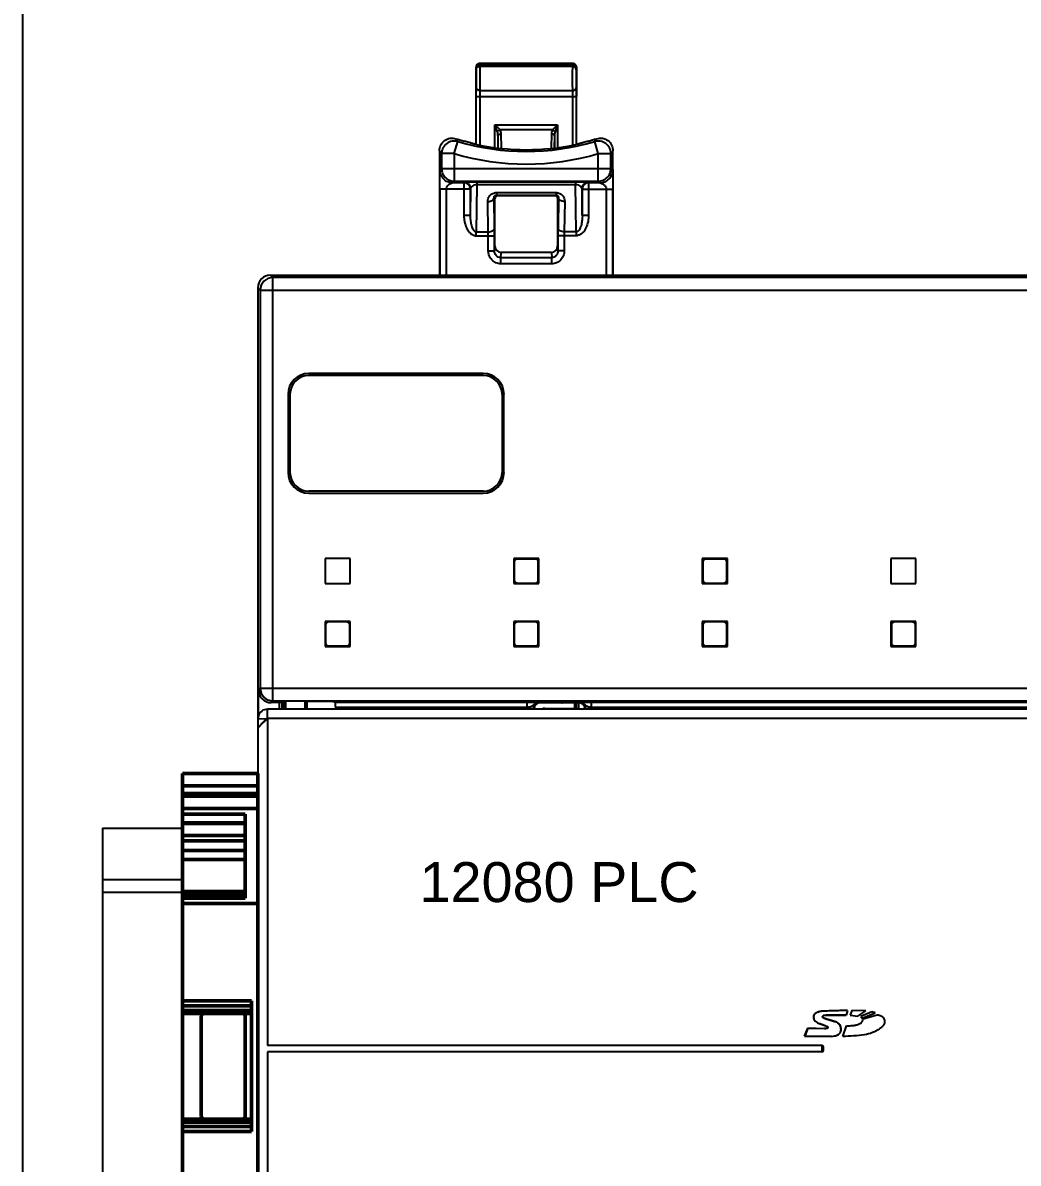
# Model space of a CAD drawing. Header units: inches. Extents: x 0 to 316, y -1 to 150.
# Drawn here: x 251.064 to 251.845, y 27.437 to 28.331 of the extents above; entities that cross this region are included whole.
import ezdxf
from ezdxf.enums import TextEntityAlignment as Align

# ---------------------------------------------------------------- set-up
doc = ezdxf.new("R2010")
doc.units = ezdxf.units.IN
doc.header["$MEASUREMENT"] = 0
doc.styles.add('Arial', font='arial.ttf', dxfattribs={"height": 0.1})

# ---------------------------------------------------------------- blocks, each defined once
blk = doc.blocks.new('AB 5069-L320ERM')
at = {"color": 7, "linetype": 'Continuous'}
for p, q in [((0.5466, 2.459), (0.5465, 2.4573)), ((0.5465, 2.4573), (0.5465, 2.3844)), ((0.5466, 2.4572), (0.5465, 2.4573)), ((0.5466, 2.4572), (0.5466, 2.4501)), ((0.7889, 2.4667), (0.556, 2.4667)), ((0.5561, 2.4633), (0.556, 2.4667)), ((0.5561, 2.46), (0.5561, 2.4633)), ((0.7888, 2.4633), (0.5561, 2.4633)), ((0.5561, 2.46), (0.7888, 2.46)), ((0.7888, 2.4633), (0.7889, 2.4667)), ((0.7888, 2.46), (0.7888, 2.4633)), ((0.7982, 2.4501), (0.7983, 2.4572)), ((0.7983, 2.459), (0.7984, 2.4573)), ((0.7983, 2.4572), (0.7984, 2.4573)), ((0.7984, 2.4573), (0.7984, 2.3844)), ((0.5467, 2.4082), (0.5465, 2.3844)), ((0.5561, 2.3993), (0.556, 2.3844)), ((0.5561, 2.3993), (0.7888, 2.3993)), ((0.7889, 2.3844), (0.7888, 2.3993)), ((0.7984, 2.3844), (0.7982, 2.4082)), ((0.5465, 2.3844), (0.5465, 2.2645)), ((0.5465, 2.3844), (0.7984, 2.3844)), ((0.556, 2.3844), (0.556, 2.263)), ((0.7889, 2.263), (0.7889, 2.3844)), ((0.7984, 2.2645), (0.7984, 2.3844)), ((0.5938, 2.2577), (0.5938, 2.3132)), ((0.5938, 2.3132), (0.751, 2.3132)), ((0.751, 2.3132), (0.751, 2.2577)), ((0.6022, 2.2565), (0.6017, 2.2855)), ((0.6017, 2.2566), (0.6017, 2.2855)), ((0.7382, 2.3008), (0.6067, 2.3008)), ((0.6101, 2.2554), (0.6096, 2.2907)), ((0.7353, 2.2907), (0.7348, 2.2554)), ((0.7432, 2.2855), (0.7427, 2.2565)), ((0.7432, 2.2855), (0.7432, 2.2566)), ((0.492, 2.2414), (0.5009, 2.2716)), ((0.5326, 2.2683), (0.5168, 2.2726)), ((0.8281, 2.2726), (0.8122, 2.2683)), ((0.8529, 2.2414), (0.844, 2.2716)), ((0.4551, 2.2486), (0.4551, 2.1559)), ((0.4605, 2.2414), (0.4605, 2.2038)), ((0.492, 2.2414), (0.4605, 2.2414)), ((0.492, 2.2414), (0.492, 2.1723)), ((0.8529, 2.1723), (0.8529, 2.2414)), ((0.8529, 2.2414), (0.8844, 2.2414)), ((0.8844, 2.2038), (0.8844, 2.2414)), ((0.8898, 2.1559), (0.8897, 2.2486)), ((0.4564, 2.1997), (0.4605, 2.2038)), ((0.4605, 2.2038), (0.8844, 2.2038)), ((0.8844, 2.2038), (0.8885, 2.1997)), ((0.4878, 2.1682), (0.492, 2.1723)), ((0.492, 2.1723), (0.8529, 2.1723)), ((0.8529, 2.1723), (0.857, 2.1682)), ((0.4551, 2.1559), (0.4551, 1.937)), ((0.4558, 2.1524), (0.4558, 1.937)), ((0.5319, 2.1524), (0.4558, 2.1524)), ((0.4716, 2.1524), (0.4716, 1.937)), ((0.5162, 2.1682), (0.4878, 2.1682)), ((0.5171, 2.169), (0.5162, 2.1682)), ((0.5162, 2.1682), (0.5162, 2.0875)), ((0.5328, 2.1533), (0.5319, 2.1524)), ((0.5328, 2.1533), (0.5319, 2.0875)), ((0.5319, 2.1524), (0.5319, 2.0875)), ((0.5488, 2.1634), (0.5473, 2.0451)), ((0.5488, 2.1697), (0.5488, 2.1634)), ((0.7961, 2.1697), (0.5488, 2.1697)), ((0.7961, 2.1634), (0.5488, 2.1634)), ((0.5979, 2.1438), (0.5979, 2.1375)), ((0.5979, 2.1438), (0.747, 2.1438)), ((0.747, 2.1438), (0.747, 2.1375)), ((0.7961, 2.1697), (0.7961, 2.1634)), ((0.7976, 2.0451), (0.7961, 2.1634)), ((0.8129, 2.0875), (0.8121, 2.1533)), ((0.8129, 2.1524), (0.8121, 2.1533)), ((0.8129, 2.1524), (0.8129, 2.0875)), ((0.8129, 2.1524), (0.8891, 2.1524)), ((0.8287, 2.1682), (0.8278, 2.169)), ((0.8287, 2.1682), (0.8287, 2.0875)), ((0.857, 2.1682), (0.8287, 2.1682)), ((0.8733, 1.937), (0.8733, 2.1524)), ((0.8891, 1.937), (0.8891, 2.1524)), ((0.8898, 1.937), (0.8898, 2.1559)), ((0.5772, 2.0451), (0.5762, 2.1215)), ((0.5929, 2.0546), (0.5919, 2.1309)), ((0.5919, 2.1309), (0.5937, 2.1291)), ((0.5937, 2.0101), (0.5937, 2.1291)), ((0.5979, 2.1375), (0.6, 2.1354)), ((0.5979, 2.1375), (0.747, 2.1375)), ((0.7449, 2.1354), (0.6, 2.1354)), ((0.7449, 2.1354), (0.747, 2.1375)), ((0.7512, 2.1291), (0.753, 2.1309)), ((0.7512, 2.0101), (0.7512, 2.1291)), ((0.753, 2.1309), (0.752, 2.0546)), ((0.7687, 2.1215), (0.7677, 2.0451)), ((0.5162, 2.0875), (0.5319, 2.0875)), ((0.8129, 2.0875), (0.8287, 2.0875)), ((0.5473, 2.0357), (0.5473, 2.0451)), ((0.5473, 2.0451), (0.5772, 2.0451)), ((0.5473, 2.0357), (0.593, 2.0357)), ((0.5773, 2.0357), (0.5772, 2.0451)), ((0.5773, 1.9981), (0.5773, 2.0357)), ((0.593, 2.0357), (0.5929, 2.0546)), ((0.593, 1.9981), (0.593, 2.0357)), ((0.7519, 2.0357), (0.7519, 1.9981)), ((0.7976, 2.0357), (0.7519, 2.0357)), ((0.7677, 2.0451), (0.7676, 2.0357)), ((0.7676, 2.0357), (0.7676, 1.9981)), ((0.7976, 2.0451), (0.7677, 2.0451)), ((0.7976, 2.0451), (0.7976, 2.0357)), ((0.593, 1.9981), (0.5937, 2.0101)), ((0.7512, 2.0101), (0.7519, 1.9981)), ((0.5773, 1.9981), (0.593, 1.9981)), ((0.6086, 1.9804), (0.6094, 1.9937)), ((0.6086, 1.9653), (0.6086, 1.9804)), ((0.7363, 1.9804), (0.6086, 1.9804)), ((0.7355, 1.9937), (0.6094, 1.9937)), ((0.7355, 1.9937), (0.7363, 1.9804)), ((0.7363, 1.9653), (0.7363, 1.9804)), ((0.7676, 1.9981), (0.7519, 1.9981)), ((0.7363, 1.9653), (0.6086, 1.9653)), ((0.0377, 1.9308), (0.0315, 1.937)), ((0.0315, 1.937), (3.0819, 1.937)), ((0.0377, 0.871), (0.0377, 1.9308)), ((2.2331, 1.9308), (0.0377, 1.9308)), ((0, 1.9055), (0, 0.8262)), ((0.0062, 1.8993), (0, 1.9055)), ((0.0062, 1.8993), (0.0062, 0.9025)), ((0.0062, 1.8993), (2.2646, 1.8993)), ((0.5647, 1.6906), (0.1276, 1.6906)), ((0.5646, 1.6857), (0.1277, 1.6857)), ((0.0756, 1.6386), (0.0756, 1.4431)), ((0.0805, 1.6385), (0.0805, 1.4432)), ((0.6118, 1.6385), (0.6118, 1.4432)), ((0.6166, 1.4431), (0.6166, 1.6386)), ((0.1276, 1.3912), (0.5647, 1.3912)), ((0.5646, 1.396), (0.1277, 1.396)), ((0.1685, 1.2275), (0.1685, 1.1645)), ((0.2315, 1.2275), (0.1685, 1.2275)), ((0.2315, 1.1645), (0.2315, 1.2275)), ((0.6409, 1.2275), (0.6409, 1.1645)), ((0.7039, 1.2275), (0.6409, 1.2275)), ((0.6423, 1.2183), (0.6412, 1.2194)), ((0.6423, 1.2183), (0.6423, 1.1738)), ((0.6502, 1.2261), (0.6491, 1.2272)), ((0.6947, 1.2261), (0.6502, 1.2261)), ((0.6947, 1.2261), (0.6958, 1.2272)), ((0.7026, 1.2183), (0.7037, 1.2194)), ((0.7026, 1.1738), (0.7026, 1.2183)), ((0.7039, 1.1645), (0.7039, 1.2275)), ((1.1134, 1.2275), (1.1134, 1.1645)), ((1.1764, 1.2275), (1.1134, 1.2275)), ((1.1148, 1.2183), (1.1137, 1.2194)), ((1.1148, 1.2183), (1.1148, 1.1738)), ((1.1226, 1.2261), (1.1215, 1.2272)), ((1.1671, 1.2261), (1.1226, 1.2261)), ((1.1671, 1.2261), (1.1682, 1.2272)), ((1.175, 1.2183), (1.1761, 1.2194)), ((1.175, 1.1738), (1.175, 1.2183)), ((1.1764, 1.1645), (1.1764, 1.2275)), ((1.5858, 1.2275), (1.5858, 1.1645)), ((1.6488, 1.2275), (1.5858, 1.2275)), ((1.6488, 1.1645), (1.6488, 1.2275)), ((0.6423, 1.1738), (0.6412, 1.1727)), ((0.7026, 1.1738), (0.7037, 1.1727)), ((1.1148, 1.1738), (1.1137, 1.1727)), ((1.175, 1.1738), (1.1761, 1.1727)), ((0.1685, 1.1645), (0.2315, 1.1645)), ((0.6409, 1.1645), (0.7039, 1.1645)), ((0.6502, 1.1659), (0.6491, 1.1648)), ((0.6502, 1.1659), (0.6947, 1.1659)), ((0.6947, 1.1659), (0.6958, 1.1648)), ((1.1134, 1.1645), (1.1764, 1.1645)), ((1.1226, 1.1659), (1.1215, 1.1648)), ((1.1226, 1.1659), (1.1671, 1.1659)), ((1.1671, 1.1659), (1.1682, 1.1648)), ((1.5858, 1.1645), (1.6488, 1.1645)), ((0.1685, 1.07), (0.1685, 1.007)), ((0.2315, 1.07), (0.1685, 1.07)), ((0.1699, 1.0608), (0.1688, 1.0619)), ((0.1699, 1.0608), (0.1699, 1.0163)), ((0.1778, 1.0687), (0.1767, 1.0698)), ((0.2222, 1.0687), (0.1778, 1.0687)), ((0.2222, 1.0687), (0.2233, 1.0698)), ((0.2301, 1.0608), (0.2312, 1.0619)), ((0.2301, 1.0163), (0.2301, 1.0608)), ((0.2315, 1.007), (0.2315, 1.07)), ((0.6409, 1.07), (0.6409, 1.007)), ((0.7039, 1.07), (0.6409, 1.07)), ((0.6423, 1.0608), (0.6412, 1.0619)), ((0.6423, 1.0608), (0.6423, 1.0163)), ((0.6502, 1.0687), (0.6491, 1.0698)), ((0.6947, 1.0687), (0.6502, 1.0687)), ((0.6947, 1.0687), (0.6958, 1.0698)), ((0.7026, 1.0608), (0.7037, 1.0619)), ((0.7026, 1.0163), (0.7026, 1.0608)), ((0.7039, 1.007), (0.7039, 1.07)), ((1.1134, 1.07), (1.1134, 1.007)), ((1.1764, 1.07), (1.1134, 1.07)), ((1.1148, 1.0608), (1.1137, 1.0619)), ((1.1148, 1.0608), (1.1148, 1.0163)), ((1.1226, 1.0687), (1.1215, 1.0698)), ((1.1671, 1.0687), (1.1226, 1.0687)), ((1.1671, 1.0687), (1.1682, 1.0698)), ((1.175, 1.0608), (1.1761, 1.0619)), ((1.175, 1.0163), (1.175, 1.0608)), ((1.1764, 1.007), (1.1764, 1.07)), ((1.5858, 1.07), (1.5858, 1.007)), ((1.6488, 1.07), (1.5858, 1.07)), ((1.5872, 1.0608), (1.5861, 1.0619)), ((1.5872, 1.0608), (1.5872, 1.0163)), ((1.5951, 1.0687), (1.594, 1.0698)), ((1.6396, 1.0687), (1.5951, 1.0687)), ((1.6396, 1.0687), (1.6407, 1.0698)), ((1.6474, 1.0608), (1.6485, 1.0619)), ((1.6474, 1.0163), (1.6474, 1.0608)), ((1.6488, 1.007), (1.6488, 1.07)), ((0.1685, 1.007), (0.2315, 1.007)), ((0.1699, 1.0163), (0.1688, 1.0152)), ((0.1778, 1.0084), (0.1767, 1.0073)), ((0.1778, 1.0084), (0.2222, 1.0084)), ((0.2222, 1.0084), (0.2233, 1.0073)), ((0.2301, 1.0163), (0.2312, 1.0152)), ((0.6409, 1.007), (0.7039, 1.007)), ((0.6423, 1.0163), (0.6412, 1.0152)), ((0.6502, 1.0084), (0.6491, 1.0073)), ((0.6502, 1.0084), (0.6947, 1.0084)), ((0.6947, 1.0084), (0.6958, 1.0073)), ((0.7026, 1.0163), (0.7037, 1.0152)), ((1.1134, 1.007), (1.1764, 1.007)), ((1.1148, 1.0163), (1.1137, 1.0152)), ((1.1226, 1.0084), (1.1215, 1.0073)), ((1.1226, 1.0084), (1.1671, 1.0084)), ((1.1671, 1.0084), (1.1682, 1.0073)), ((1.175, 1.0163), (1.1761, 1.0152)), ((1.5858, 1.007), (1.6488, 1.007)), ((1.5872, 1.0163), (1.5861, 1.0152)), ((1.5951, 1.0084), (1.594, 1.0073)), ((1.5951, 1.0084), (1.6396, 1.0084)), ((1.6396, 1.0084), (1.6407, 1.0073)), ((1.6474, 1.0163), (1.6485, 1.0152)), ((0.0062, 0.9025), (0.0017, 0.898)), ((0.0017, 0.8336), (0.0017, 0.898)), ((0.0062, 0.9025), (2.2331, 0.9025)), ((0.0377, 0.871), (0.0332, 0.8665)), ((0.0537, 0.8665), (0.0332, 0.8665)), ((0.0377, 0.871), (2.2583, 0.871)), ((0.0537, 0.8665), (0.063, 0.8696)), ((0.0537, 0.8665), (0.0537, 0.85)), ((0.0598, 0.8686), (0.0598, 0.85)), ((0.0661, 0.85), (0.0661, 0.8697)), ((0.0682, 0.85), (0.0682, 0.8697)), ((0.0687, 0.85), (0.0687, 0.8702)), ((0.0688, 0.8702), (0.0702, 0.8703)), ((0.0702, 0.85), (0.0702, 0.8703)), ((0.1188, 0.85), (0.1188, 0.8703)), ((0.1202, 0.85), (0.1202, 0.8702)), ((0.1208, 0.8696), (0.1208, 0.8697)), ((0.1888, 0.8697), (0.1208, 0.8697)), ((0.1208, 0.8696), (0.1208, 0.85)), ((0.1227, 0.8697), (0.1227, 0.85)), ((0.1888, 0.8697), (0.1943, 0.8678)), ((0.1943, 0.8678), (0.6743, 0.8678)), ((0.6743, 0.8552), (0.6743, 0.8678)), ((0.7056, 0.8673), (0.7065, 0.8665)), ((0.7062, 0.8668), (0.8044, 0.8668)), ((0.8041, 0.8665), (0.7065, 0.8665)), ((0.7609, 0.8663), (0.7076, 0.8663)), ((0.7934, 0.8665), (0.7934, 0.852)), ((0.7976, 0.8665), (0.7976, 0.852)), ((0.8039, 0.85), (0.8039, 0.8665)), ((0.8049, 0.8673), (0.8041, 0.8665)), ((0.8362, 0.8552), (0.8362, 0.8678)), ((0.8362, 0.8678), (2.2615, 0.8678)), ((0.024, 0.8264), (0.024, 0.85)), ((0.195, 0.8552), (0.195, 0.85)), ((0.195, 0.8552), (0.6743, 0.8552)), ((0.6741, 0.85), (0.6741, 0.8516)), ((0.6741, 0.8516), (0.6899, 0.8516)), ((0.6899, 0.85), (0.6899, 0.8516)), ((0.6899, 0.8516), (0.6907, 0.8508)), ((0.6904, 0.85), (0.6904, 0.851)), ((0.7189, 0.852), (0.8039, 0.852)), ((0.7992, 0.852), (0.7992, 0.85)), ((0.8201, 0.851), (0.8198, 0.8508)), ((0.8201, 0.851), (0.8201, 0.85)), ((0.8207, 0.8516), (0.8207, 0.85)), ((0.8207, 0.8516), (0.8364, 0.8516)), ((0.8362, 0.8552), (2.2682, 0.8552)), ((0.8364, 0.8516), (0.8364, 0.85)), ((0.0004, 0.8268), (0, 0.8025)), ((0, 0.803), (0, -0.803)), ((0.0004, 0.8025), (0, 0.8025)), ((0.0004, 0.8274), (0.0004, 0.8272)), ((0.0004, 0.8272), (0.0004, 0.8268)), ((0.0004, 0.8268), (0.0243, 0.8263)), ((0.0004, 0.8025), (0.0004, -0.8025)), ((0.024, 0.8264), (0.024, 0.0079)), ((1.9836, 0.8264), (0.024, 0.8264)), ((1.477, 0.0957), (1.415, 0.0937)), ((1.415, 0.0939), (1.415, 0.0937)), ((1.477, 0.0959), (1.4736, 0.084)), ((1.4882, 0.0959), (1.4838, 0.084)), ((1.5234, 0.0948), (1.4882, 0.0959)), ((1.4882, 0.0959), (1.4883, 0.0957)), ((1.503, 0.0817), (1.5234, 0.0948)), ((1.5381, 0.0924), (1.5102, 0.0802)), ((1.5138, 0.0768), (1.5464, 0.0895)), ((1.5234, 0.0948), (1.5227, 0.0946)), ((1.5464, 0.0895), (1.5381, 0.0924)), ((1.5381, 0.0924), (1.5381, 0.0922)), ((1.5464, 0.0895), (1.5459, 0.0895)), ((1.3921, 0.0802), (1.3923, 0.0802)), ((1.4065, 0.0633), (1.4201, 0.0579)), ((1.4065, 0.0631), (1.4065, 0.0633)), ((1.42, 0.0578), (1.4065, 0.0631)), ((1.4149, 0.0806), (1.4147, 0.0806)), ((1.42, 0.0578), (1.4201, 0.0579)), ((1.423, 0.075), (1.4477, 0.0675)), ((1.423, 0.075), (1.423, 0.0748)), ((1.4476, 0.0673), (1.423, 0.0748)), ((1.4238, 0.084), (1.4239, 0.0842)), ((1.4736, 0.084), (1.4238, 0.084)), ((1.4239, 0.0842), (1.4736, 0.0842)), ((1.4477, 0.0675), (1.4476, 0.0673)), ((1.4838, 0.084), (1.4841, 0.0842)), ((1.4838, 0.084), (1.503, 0.0817)), ((1.503, 0.0817), (1.503, 0.0819)), ((1.5102, 0.0802), (1.5105, 0.0802)), ((1.5102, 0.0802), (1.5138, 0.0768)), ((1.5138, 0.0768), (1.5139, 0.0771)), ((1.5161, 0.075), (1.5516, 0.0846)), ((1.3698, 0.0313), (1.378, 0.0515)), ((1.3698, 0.0313), (1.3701, 0.0315)), ((1.4372, 0.0306), (1.3698, 0.0313)), ((1.3781, 0.0513), (1.3701, 0.0315)), ((1.3701, 0.0315), (1.4372, 0.0308)), ((1.378, 0.0515), (1.4199, 0.0501)), ((1.378, 0.0515), (1.3781, 0.0513)), ((1.4199, 0.0499), (1.3781, 0.0513)), ((1.4199, 0.0501), (1.4199, 0.0499)), ((1.4372, 0.0306), (1.4372, 0.0308)), ((1.4612, 0.0475), (1.461, 0.0475)), ((1.4656, 0.0306), (1.4746, 0.0568)), ((1.4126, 0.0079), (0.024, 0.0079)), ((1.4126, 0.0079), (1.4126, -0.0079)), ((1.4173, -0.0031), (1.4173, 0.0031)), ((0.024, -0.0079), (0.024, -0.8264)), ((1.4126, -0.0079), (0.024, -0.0079))]:
    blk.add_line(p, q, dxfattribs=at)
at = {"color": 4, "linetype": 'Continuous'}
blk.add_line((0.8039, 0.8506), (0.8039, 0.8665), dxfattribs=at)
at = {"color": 7, "linetype": 'Continuous'}
for points in [[(0.5559, 2.4668), (0.5544, 2.4667), (0.5531, 2.4663), (0.5519, 2.4659), (0.5508, 2.4653), (0.5499, 2.4646), (0.549, 2.4638), (0.5483, 2.463), (0.5477, 2.4621), (0.5473, 2.4612), (0.5469, 2.4603), (0.5467, 2.4594), (0.5466, 2.459)], [(0.7983, 2.459), (0.7982, 2.4596), (0.7978, 2.4606), (0.7974, 2.4616), (0.7969, 2.4625), (0.7962, 2.4635), (0.7953, 2.4643), (0.7943, 2.4651), (0.7932, 2.4658), (0.792, 2.4663), (0.7906, 2.4666), (0.7892, 2.4668), (0.789, 2.4668)], [(1.9898, 0.8499), (1.9882, 0.85), (1.9851, 0.85), (0.024, 0.85)]]:
    blk.add_lwpolyline(points, dxfattribs=at)
for centre, radius, start, end in [((0.556, 2.4573), 0.00957, 164.8814, 172.8452), ((0.5559, 2.4573), 0.00939, 172.8368, 179.9732), ((0.556, 2.4572), 0.00943, 90.0056, 180.1696), ((0.5559, 2.4573), 0.00945, 157.8256, 164.8901), ((0.5559, 2.4573), 0.00939, 150.5396, 157.7933), ((0.5559, 2.4573), 0.00949, 143.14, 150.5401), ((0.5559, 2.4573), 0.00946, 135.3399, 143.1422), ((0.5559, 2.4573), 0.00943, 129.338, 135.3196), ((0.5559, 2.4573), 0.0095, 118.3455, 129.3327), ((0.5559, 2.4574), 0.00938, 113.0082, 118.3336), ((0.5559, 2.4574), 0.00941, 106.9644, 112.9868), ((0.5559, 2.4572), 0.00956, 94.3978, 106.9642), ((0.5559, 2.4574), 0.00933, 90.0133, 94.3773), ((0.7889, 2.4572), 0.00943, 359.8303, 89.9945), ((0.789, 2.4574), 0.00933, 85.4001, 89.9858), ((0.7889, 2.4572), 0.00956, 72.8116, 85.3819), ((0.789, 2.4573), 0.00942, 68.2553, 72.8056), ((0.789, 2.4574), 0.00931, 66.7855, 68.2477), ((0.789, 2.4574), 0.00938, 62.2242, 66.7801), ((0.7889, 2.4573), 0.0095, 51.5246, 62.2107), ((0.789, 2.4573), 0.00944, 44.4376, 51.5224), ((0.789, 2.4573), 0.00945, 37.6332, 44.4173), ((0.7889, 2.4573), 0.0095, 30.8711, 37.6345), ((0.789, 2.4573), 0.0094, 22.1263, 30.8751), ((0.789, 2.4573), 0.00945, 15.2063, 22.0886), ((0.7889, 2.4573), 0.00957, 8.2193, 15.2142), ((0.789, 2.4573), 0.00941, 0.0331, 8.2339), ((1.7161, 3.1333), 1.4897, 215.0097, 215.3428), ((0.6724, 2.8505), 0.6038, 253.4971, 286.5029), ((0.6724, 2.8505), 0.5994, 258.0627, 281.9373), ((-0.3712, 3.1333), 1.4897, 324.6572, 324.9903), ((1.723, 3.1841), 1.5757, 216.423, 216.7489), ((0.6724, 2.8505), 0.6353, 253.4971, 286.5029), ((-0.3781, 3.1841), 1.5757, 323.2511, 323.577), ((0.5162, 2.1524), 0.0158, 0.0211, 89.9789), ((0.5171, 2.1533), 0.0158, 0.0211, 89.9789), ((0.8278, 2.1533), 0.0158, 90.0211, 179.9789), ((0.8287, 2.1524), 0.0158, 90.0211, 179.9789), ((2.156, 2.037), 1.4041, 179.2811, 180.0522), ((0.0315, 1.9055), 0.0315, 90, 180), ((0.0377, 1.8993), 0.0315, 90.0275, 179.9725), ((0.1277, 1.6385), 0.0472, 90, 180), ((0.5646, 1.6385), 0.0472, 0, 90), ((0.1277, 1.4432), 0.0472, 180, 270), ((0.5646, 1.4432), 0.0472, 270, 0), ((0.0377, 0.9025), 0.0315, 180.0275, 269.9725), ((0.7056, 0.8516), 0.0157, 89.9782, 180.0218), ((0.7062, 0.851), 0.0157, 89.9786, 180.0214), ((0.8044, 0.851), 0.0157, 359.9786, 90.0214), ((0.0237, 0.8264), 0.0233, 175.4392, 177.5841), ((0.0242, 0.8263), 0.0238, 164.2687, 175.4153), ((0.024, 0.8264), 0.0236, 89.9998, 164.242), ((0.7057, 0.8516), 0.0316, 173.3763, 179.9901), ((0.7189, 0.8394), 0.0126, 90, 121.8507), ((0.8049, 0.8516), 0.0316, 0.0056, 6.6214), ((1.4126, 0.0031), 0.00472, 0, 90), ((1.4126, -0.0031), 0.00472, 270, 0)]:
    blk.add_arc(centre, radius, start, end, dxfattribs=at)
for centre, major_axis, ratio, start_param, end_param in [((0.6724, 2.8507), (0, 0.5986), 1, -3.440888, -3.404576), ((0.6724, 2.8507), (0, 0.5986), 1, -2.878609, -2.842297), ((0.6, 2.1291), (-0.00446, 0.00446), 0.999695, -0.785246, 0.785246), ((0.7449, 2.1291), (-0.00446, -0.00446), 0.999695, 2.356347, 3.926839), ((0.6095, 2.0102), (-0.0009, -0.0164), 0.956842, -1.510705, 0.055027), ((0.7354, 2.0102), (-0.0009, 0.0164), 0.956842, 3.086566, 4.652298), ((0.0315, 1.9055), (0.0223, -0.0223), 0.999695, 2.356347, 3.926839), ((0.1276, 1.6386), (-0.0368, 0.0368), 0.999695, -0.785246, 0.785246), ((0.5647, 1.6386), (0.0368, 0.0368), 0.999695, -0.785246, 0.785246), ((0.1276, 1.4431), (0.0368, 0.0368), 0.999695, -3.926839, -2.356347), ((0.5647, 1.4431), (-0.0368, 0.0368), 0.999695, -3.926839, -2.356347), ((0.6491, 1.2194), (0.00557, -0.00557), 0.999695, 2.748987, 3.926839), ((0.6502, 1.2183), (-0.00557, 0.00557), 0.999695, 5.497939, 7.068431), ((0.6947, 1.2183), (0.00557, 0.00557), 0.999695, 5.497939, 7.068431), ((0.6958, 1.2194), (0.00557, 0.00557), 0.999695, -0.392605, 0.785246), ((1.1215, 1.2194), (0.00557, -0.00557), 0.999695, 2.748987, 3.926839), ((1.1226, 1.2183), (-0.00557, 0.00557), 0.999695, 5.497939, 7.068431), ((1.1671, 1.2183), (0.00557, 0.00557), 0.999695, 5.497939, 7.068431), ((1.1682, 1.2194), (0.00557, 0.00557), 0.999695, -0.392605, 0.785246), ((0.6502, 1.1738), (-0.00557, -0.00557), 0.999695, 5.497939, 7.068431), ((0.6947, 1.1738), (0.00557, -0.00557), 0.999695, 5.497939, 7.068431), ((0.6958, 1.1727), (0.00557, -0.00557), 0.999695, -0.392605, 0.785246), ((1.1226, 1.1738), (-0.00557, -0.00557), 0.999695, 5.497939, 7.068431), ((1.1671, 1.1738), (0.00557, -0.00557), 0.999695, 5.497939, 7.068431), ((1.1682, 1.1727), (0.00557, -0.00557), 0.999695, -0.392605, 0.785246), ((0.6491, 1.1727), (0.00557, 0.00557), 0.999695, 2.748987, 3.926839), ((1.1215, 1.1727), (0.00557, 0.00557), 0.999695, 2.748987, 3.926839), ((0.1767, 1.0619), (0.00557, -0.00557), 0.999695, 2.748987, 3.926839), ((0.1778, 1.0608), (-0.00557, 0.00557), 0.999695, 5.497939, 7.068431), ((0.2222, 1.0608), (0.00557, 0.00557), 0.999695, 5.497939, 7.068431), ((0.2233, 1.0619), (0.00557, 0.00557), 0.999695, -0.392605, 0.785246), ((0.6491, 1.0619), (0.00557, -0.00557), 0.999695, 2.748987, 3.926839), ((0.6502, 1.0608), (-0.00557, 0.00557), 0.999695, 5.497939, 7.068431), ((0.6947, 1.0608), (0.00557, 0.00557), 0.999695, 5.497939, 7.068431), ((0.6958, 1.0619), (0.00557, 0.00557), 0.999695, -0.392605, 0.785246), ((1.1215, 1.0619), (0.00557, -0.00557), 0.999695, 2.748987, 3.926839), ((1.1226, 1.0608), (-0.00557, 0.00557), 0.999695, 5.497939, 7.068431), ((1.1671, 1.0608), (0.00557, 0.00557), 0.999695, 5.497939, 7.068431), ((1.1682, 1.0619), (0.00557, 0.00557), 0.999695, -0.392605, 0.785246), ((1.594, 1.0619), (0.00557, -0.00557), 0.999695, 2.748987, 3.926839), ((1.5951, 1.0608), (-0.00557, 0.00557), 0.999695, 5.497939, 7.068431), ((1.6396, 1.0608), (0.00557, 0.00557), 0.999695, 5.497939, 7.068431), ((1.6407, 1.0619), (0.00557, 0.00557), 0.999695, -0.392605, 0.785246), ((0.1767, 1.0152), (0.00557, 0.00557), 0.999695, 2.748987, 3.926839), ((0.1778, 1.0163), (-0.00557, -0.00557), 0.999695, 5.497939, 7.068431), ((0.2222, 1.0163), (0.00557, -0.00557), 0.999695, 5.497939, 7.068431), ((0.2233, 1.0152), (0.00557, -0.00557), 0.999695, -0.392605, 0.785246), ((0.6491, 1.0152), (0.00557, 0.00557), 0.999695, 2.748987, 3.926839), ((0.6502, 1.0163), (-0.00557, -0.00557), 0.999695, 5.497939, 7.068431), ((0.6947, 1.0163), (0.00557, -0.00557), 0.999695, 5.497939, 7.068431), ((0.6958, 1.0152), (0.00557, -0.00557), 0.999695, -0.392605, 0.785246), ((1.1215, 1.0152), (0.00557, 0.00557), 0.999695, 2.748987, 3.926839), ((1.1226, 1.0163), (-0.00557, -0.00557), 0.999695, 5.497939, 7.068431), ((1.1671, 1.0163), (0.00557, -0.00557), 0.999695, 5.497939, 7.068431), ((1.1682, 1.0152), (0.00557, -0.00557), 0.999695, -0.392605, 0.785246), ((1.594, 1.0152), (0.00557, 0.00557), 0.999695, -3.534198, -2.356347), ((1.5951, 1.0163), (-0.00557, -0.00557), 0.999695, 5.497939, 7.068431), ((1.6396, 1.0163), (0.00557, -0.00557), 0.999695, 5.497939, 7.068431), ((1.6407, 1.0152), (0.00557, -0.00557), 0.999695, -0.392605, 0.785246), ((0.0332, 0.898), (0.0223, 0.0223), 0.999695, 2.356347, 3.926839), ((0.0945, 0.8699), (0.0315, 0), 0.017455, 0.688097, 2.453496), ((0.114, 0.8702), (0.0063, 0), 0.017455, 0.017453, 0.688097), ((0.1943, 0.8552), (0, 0.0126), 0.052408, -1.570796, -0.017453), ((0.7065, 0.8508), (0.0111, -0.0111), 0.999695, 2.356347, 3.926839), ((0.7076, 0.8506), (-0.0111, 0.0111), 0.999695, -0.785246, 0.785246), ((0.7609, 0.8821), (0.006, -0.0146), 0.999822, -0.392636, -0.294004), ((0.8041, 0.8508), (-0.0111, -0.0111), 0.999695, 2.356347, 3.926839)]:
    blk.add_ellipse(centre, major_axis=major_axis, ratio=ratio, start_param=start_param, end_param=end_param, dxfattribs=at)
for points in [[(0.5465, 2.4573), (0.5465, 2.4573), (0.5465, 2.4573), (0.5465, 2.4573), (0.5465, 2.4573)], [(0.5466, 2.4501), (0.5466, 2.4516), (0.5469, 2.4531), (0.5475, 2.4544)], [(0.7975, 2.4541), (0.798, 2.4528), (0.7982, 2.4515), (0.7982, 2.4501)], [(0.6017, 2.2855), (0.6017, 2.2889), (0.6013, 2.2924), (0.6003, 2.2956)], [(0.7446, 2.2956), (0.7436, 2.2924), (0.7432, 2.2889), (0.7432, 2.2855)]]:
    blk.add_open_spline(points, degree=3, dxfattribs=at)
for points, knots in [([(0.551, 2.4609), (0.5501, 2.4592), (0.5476, 2.4561), (0.5466, 2.4521), (0.5466, 2.4501)], [0, 0, 0, 0, 0.494064, 1, 1, 1, 1]), ([(0.551, 2.4609), (0.5499, 2.4607), (0.5479, 2.46), (0.5466, 2.4581), (0.5466, 2.4572)], [0, 0, 0, 0, 0.572357, 1, 1, 1, 1]), ([(0.5475, 2.4544), (0.5483, 2.4561), (0.5507, 2.459), (0.5543, 2.46), (0.5561, 2.46)], [0, 0, 0, 0, 0.499609, 1, 1, 1, 1]), ([(0.5561, 2.4633), (0.5556, 2.4633), (0.5537, 2.4631), (0.5517, 2.4621), (0.551, 2.4609)], [0, 0, 0, 0, 0.25875, 1, 1, 1, 1]), ([(0.5561, 2.46), (0.5561, 2.4589), (0.5561, 2.4557), (0.5562, 2.4462), (0.5562, 2.4313), (0.5562, 2.4143), (0.5562, 2.4035), (0.5561, 2.3993)], [0, 0, 0, 0, 0.055417, 0.159791, 0.466545, 0.791974, 1, 1, 1, 1]), ([(0.7888, 2.3993), (0.7887, 2.4035), (0.7887, 2.4143), (0.7886, 2.4313), (0.7887, 2.4462), (0.7887, 2.4557), (0.7888, 2.4589), (0.7888, 2.46)], [0, 0, 0, 0, 0.207993, 0.533429, 0.840199, 0.944579, 1, 1, 1, 1]), ([(0.7938, 2.4609), (0.7931, 2.4621), (0.7912, 2.4631), (0.7893, 2.4633), (0.7888, 2.4633)], [0, 0, 0, 0, 0.741251, 1, 1, 1, 1]), ([(0.7888, 2.46), (0.7906, 2.46), (0.7944, 2.4589), (0.7968, 2.4558), (0.7975, 2.4541)], [0, 0, 0, 0, 0.500142, 1, 1, 1, 1]), ([(0.7982, 2.4501), (0.7982, 2.4521), (0.7973, 2.4561), (0.7948, 2.4592), (0.7938, 2.4609)], [0, 0, 0, 0, 0.505907, 1, 1, 1, 1]), ([(0.7938, 2.4609), (0.795, 2.4607), (0.797, 2.46), (0.7983, 2.4581), (0.7983, 2.4572)], [0, 0, 0, 0, 0.572361, 1, 1, 1, 1]), ([(0.7984, 2.4573), (0.7984, 2.4573), (0.7984, 2.4573), (0.7984, 2.4573), (0.7984, 2.4573)], [0, 0, 0, 0, 0.736005, 1, 1, 1, 1]), ([(0.5466, 2.4501), (0.5467, 2.4476), (0.5468, 2.4407), (0.5468, 2.4295), (0.5468, 2.4181), (0.5467, 2.411), (0.5467, 2.4082)], [0, 0, 0, 0, 0.183225, 0.489657, 0.8018, 1, 1, 1, 1]), ([(0.7982, 2.4082), (0.7982, 2.411), (0.7981, 2.4181), (0.7981, 2.4295), (0.7981, 2.4407), (0.7982, 2.4476), (0.7982, 2.4501)], [0, 0, 0, 0, 0.198165, 0.510316, 0.816765, 1, 1, 1, 1]), ([(0.5561, 2.3993), (0.5549, 2.3993), (0.5524, 2.3997), (0.5493, 2.4017), (0.5472, 2.4047), (0.5467, 2.407), (0.5467, 2.4082)], [0, 0, 0, 0, 0.256641, 0.509578, 0.756912, 1, 1, 1, 1]), ([(0.7888, 2.3993), (0.79, 2.3993), (0.7925, 2.3997), (0.7956, 2.4017), (0.7977, 2.4047), (0.7982, 2.407), (0.7982, 2.4082)], [0, 0, 0, 0, 0.25664, 0.509577, 0.756912, 1, 1, 1, 1]), ([(0.6067, 2.3008), (0.6048, 2.303), (0.6005, 2.3071), (0.5961, 2.3112), (0.5938, 2.3132)], [0, 0, 0, 0, 0.4811, 1, 1, 1, 1]), ([(0.6003, 2.2956), (0.5993, 2.2985), (0.5972, 2.3044), (0.595, 2.3103), (0.5938, 2.3132)], [0, 0, 0, 0, 0.491347, 1, 1, 1, 1]), ([(0.751, 2.3132), (0.7488, 2.3111), (0.7444, 2.3071), (0.7401, 2.3029), (0.7382, 2.3008)], [0, 0, 0, 0, 0.51893, 1, 1, 1, 1]), ([(0.751, 2.3132), (0.7499, 2.3103), (0.7477, 2.3044), (0.7455, 2.2985), (0.7446, 2.2956)], [0, 0, 0, 0, 0.508656, 1, 1, 1, 1]), ([(0.6003, 2.2956), (0.6006, 2.2962), (0.6022, 2.2985), (0.6047, 2.3001), (0.6067, 2.3008)], [0, 0, 0, 0, 0.232193, 1, 1, 1, 1]), ([(0.6017, 2.2855), (0.6017, 2.2862), (0.6022, 2.2877), (0.6041, 2.2893), (0.6066, 2.2904), (0.6086, 2.2907), (0.6096, 2.2907)], [0, 0, 0, 0, 0.201425, 0.434881, 0.705899, 1, 1, 1, 1]), ([(0.6096, 2.2907), (0.6096, 2.2916), (0.6093, 2.2951), (0.6081, 2.2985), (0.6067, 2.3008)], [0, 0, 0, 0, 0.246221, 1, 1, 1, 1]), ([(0.7382, 2.3008), (0.7377, 2.3), (0.7361, 2.2969), (0.7353, 2.2933), (0.7353, 2.2907)], [0, 0, 0, 0, 0.258111, 1, 1, 1, 1]), ([(0.7432, 2.2855), (0.7432, 2.2862), (0.7426, 2.2877), (0.7408, 2.2893), (0.7382, 2.2904), (0.7363, 2.2907), (0.7353, 2.2907)], [0, 0, 0, 0, 0.201425, 0.434881, 0.705899, 1, 1, 1, 1]), ([(0.7446, 2.2956), (0.7443, 2.2962), (0.7427, 2.2985), (0.7402, 2.3001), (0.7382, 2.3008)], [0, 0, 0, 0, 0.23219, 1, 1, 1, 1]), ([(0.4551, 2.2486), (0.4551, 2.2534), (0.4575, 2.2633), (0.4673, 2.2748), (0.4812, 2.2808), (0.4913, 2.2801), (0.4959, 2.2786)], [0, 0, 0, 0, 0.250032, 0.500032, 0.749991, 1, 1, 1, 1]), ([(0.5009, 2.2716), (0.4963, 2.2729), (0.4862, 2.2735), (0.4725, 2.2675), (0.4628, 2.256), (0.4605, 2.2462), (0.4605, 2.2414)], [0, 0, 0, 0, 0.250006, 0.5, 0.749995, 1, 1, 1, 1]), ([(0.5485, 2.2641), (0.5465, 2.2645), (0.5436, 2.2651), (0.5399, 2.266), (0.5375, 2.2666), (0.5355, 2.2671), (0.5342, 2.2674), (0.5334, 2.2676), (0.533, 2.2678), (0.5328, 2.2678), (0.5326, 2.2679), (0.5326, 2.2679)], [0, 0, 0, 0, 0.376606, 0.547969, 0.69948, 0.825249, 0.919858, 0.954097, 0.978998, 0.994329, 1, 1, 1, 1]), ([(0.8122, 2.2679), (0.8122, 2.2679), (0.8121, 2.2678), (0.8119, 2.2678), (0.8115, 2.2676), (0.8107, 2.2674), (0.8093, 2.2671), (0.8074, 2.2666), (0.805, 2.266), (0.8013, 2.2651), (0.7984, 2.2645), (0.7964, 2.2641)], [0, 0, 0, 0, 0.005671, 0.021002, 0.045903, 0.080142, 0.174751, 0.30052, 0.452031, 0.623394, 1, 1, 1, 1]), ([(0.8844, 2.2414), (0.8844, 2.2462), (0.8821, 2.256), (0.8724, 2.2675), (0.8587, 2.2735), (0.8486, 2.2729), (0.844, 2.2716)], [0, 0, 0, 0, 0.250006, 0.5, 0.749995, 1, 1, 1, 1]), ([(0.8489, 2.2786), (0.8536, 2.2801), (0.8637, 2.2808), (0.8776, 2.2748), (0.8874, 2.2633), (0.8897, 2.2534), (0.8897, 2.2486)], [0, 0, 0, 0, 0.250038, 0.500025, 0.75, 1, 1, 1, 1]), ([(0.4558, 2.1524), (0.4558, 2.1576), (0.4558, 2.1653), (0.4559, 2.1754), (0.4559, 2.1824), (0.456, 2.1878), (0.456, 2.1917), (0.4561, 2.1942), (0.4562, 2.1963), (0.4562, 2.198), (0.4563, 2.199), (0.4562, 2.1996), (0.4564, 2.1997)], [0, 0, 0, 0, 0.329459, 0.489004, 0.639148, 0.774295, 0.834143, 0.887382, 0.932547, 0.967775, 0.990906, 1, 1, 1, 1]), ([(0.4878, 2.1682), (0.4837, 2.1682), (0.4755, 2.1698), (0.465, 2.1768), (0.458, 2.1873), (0.4564, 2.1956), (0.4564, 2.1997)], [0, 0, 0, 0, 0.250021, 0.5, 0.749979, 1, 1, 1, 1]), ([(0.4605, 2.2038), (0.4605, 2.1997), (0.4621, 2.1914), (0.4691, 2.181), (0.4796, 2.1739), (0.4879, 2.1723), (0.492, 2.1723)], [0, 0, 0, 0, 0.250021, 0.5, 0.749979, 1, 1, 1, 1]), ([(0.8529, 2.1723), (0.857, 2.1723), (0.8653, 2.1739), (0.8757, 2.181), (0.8828, 2.1914), (0.8844, 2.1997), (0.8844, 2.2038)], [0, 0, 0, 0, 0.250021, 0.5, 0.749979, 1, 1, 1, 1]), ([(0.857, 2.1682), (0.8611, 2.1682), (0.8694, 2.1698), (0.8799, 2.1768), (0.8869, 2.1873), (0.8885, 2.1956), (0.8885, 2.1997)], [0, 0, 0, 0, 0.250021, 0.5, 0.749979, 1, 1, 1, 1]), ([(0.8885, 2.1997), (0.8886, 2.1996), (0.8885, 2.199), (0.8887, 2.198), (0.8887, 2.1963), (0.8888, 2.1942), (0.8888, 2.1917), (0.8889, 2.1878), (0.889, 2.1824), (0.889, 2.1754), (0.8891, 2.1653), (0.8891, 2.1576), (0.8891, 2.1524)], [0, 0, 0, 0, 0.009094, 0.032225, 0.067453, 0.112618, 0.165857, 0.225705, 0.360852, 0.510996, 0.670541, 1, 1, 1, 1]), ([(0.4716, 2.1524), (0.4716, 2.1548), (0.4736, 2.1593), (0.4784, 2.164), (0.4829, 2.1665), (0.486, 2.1677), (0.4874, 2.168), (0.4878, 2.1682)], [0, 0, 0, 0, 0.300449, 0.577263, 0.828763, 0.93789, 1, 1, 1, 1]), ([(0.5488, 2.1697), (0.5444, 2.1697), (0.5381, 2.1697), (0.5303, 2.1696), (0.5257, 2.1695), (0.5221, 2.1694), (0.5198, 2.1693), (0.5184, 2.1692), (0.5177, 2.1692), (0.5173, 2.1691), (0.5171, 2.1691), (0.5171, 2.169)], [0, 0, 0, 0, 0.418415, 0.593715, 0.738149, 0.850427, 0.930973, 0.959596, 0.98058, 0.993993, 1, 1, 1, 1]), ([(0.5488, 2.1634), (0.5462, 2.1634), (0.5417, 2.1626), (0.5365, 2.1599), (0.5336, 2.1567), (0.5329, 2.1544), (0.5328, 2.1533)], [0, 0, 0, 0, 0.387247, 0.651582, 0.842852, 1, 1, 1, 1]), ([(0.5762, 2.1215), (0.5761, 2.1241), (0.577, 2.1295), (0.5812, 2.1369), (0.5885, 2.1424), (0.5947, 2.1438), (0.5979, 2.1438)], [0, 0, 0, 0, 0.227977, 0.465606, 0.722639, 1, 1, 1, 1]), ([(0.747, 2.1438), (0.7502, 2.1438), (0.7564, 2.1424), (0.7636, 2.1369), (0.7679, 2.1295), (0.7688, 2.1241), (0.7687, 2.1215)], [0, 0, 0, 0, 0.27738, 0.534437, 0.772044, 1, 1, 1, 1]), ([(0.8278, 2.169), (0.8278, 2.1691), (0.8276, 2.1691), (0.8271, 2.1692), (0.8265, 2.1692), (0.8251, 2.1693), (0.8228, 2.1694), (0.8192, 2.1695), (0.8146, 2.1696), (0.8068, 2.1697), (0.8005, 2.1697), (0.7961, 2.1697)], [0, 0, 0, 0, 0.006011, 0.019432, 0.040423, 0.069054, 0.149637, 0.261929, 0.406285, 0.581506, 1, 1, 1, 1]), ([(0.8121, 2.1533), (0.812, 2.1544), (0.8113, 2.1567), (0.8084, 2.1599), (0.8032, 2.1626), (0.7987, 2.1634), (0.7961, 2.1634)], [0, 0, 0, 0, 0.157204, 0.348567, 0.612876, 1, 1, 1, 1]), ([(0.857, 2.1682), (0.8575, 2.168), (0.8588, 2.1677), (0.862, 2.1665), (0.8665, 2.164), (0.8713, 2.1593), (0.8733, 2.1548), (0.8733, 2.1524)], [0, 0, 0, 0, 0.06211, 0.171237, 0.422737, 0.699551, 1, 1, 1, 1]), ([(0.5762, 2.1215), (0.5782, 2.1215), (0.582, 2.122), (0.5871, 2.1239), (0.5908, 2.1269), (0.5919, 2.1297), (0.5919, 2.1309)], [0, 0, 0, 0, 0.302759, 0.578324, 0.808935, 1, 1, 1, 1]), ([(0.5919, 2.1309), (0.5918, 2.1322), (0.5923, 2.1343), (0.5945, 2.1368), (0.5966, 2.1375), (0.5979, 2.1375)], [0, 0, 0, 0, 0.379889, 0.617294, 1, 1, 1, 1]), ([(0.747, 2.1375), (0.7482, 2.1375), (0.7503, 2.1368), (0.7525, 2.1343), (0.753, 2.1322), (0.753, 2.1309)], [0, 0, 0, 0, 0.383034, 0.620313, 1, 1, 1, 1]), ([(0.7687, 2.1215), (0.7667, 2.1215), (0.7629, 2.122), (0.7578, 2.1239), (0.7541, 2.1269), (0.753, 2.1297), (0.753, 2.1309)], [0, 0, 0, 0, 0.302759, 0.578324, 0.808935, 1, 1, 1, 1]), ([(0.5162, 2.0875), (0.5162, 2.082), (0.5172, 2.0709), (0.5213, 2.0577), (0.5267, 2.0481), (0.5321, 2.0417), (0.539, 2.037), (0.5445, 2.0357), (0.5473, 2.0357)], [0, 0, 0, 0, 0.250154, 0.5001, 0.625272, 0.750383, 0.875318, 1, 1, 1, 1]), ([(0.5319, 2.0875), (0.5319, 2.0835), (0.5323, 2.0756), (0.5338, 2.0658), (0.536, 2.0581), (0.5388, 2.0511), (0.5434, 2.0451), (0.5473, 2.0451)], [0, 0, 0, 0, 0.250977, 0.502161, 0.628075, 0.754353, 1, 1, 1, 1]), ([(0.8287, 2.0875), (0.8287, 2.082), (0.8277, 2.0709), (0.8236, 2.0577), (0.8182, 2.0481), (0.8128, 2.0417), (0.8059, 2.037), (0.8004, 2.0357), (0.7976, 2.0357)], [0, 0, 0, 0, 0.250151, 0.500097, 0.625268, 0.75038, 0.875308, 1, 1, 1, 1]), ([(0.8129, 2.0875), (0.813, 2.0835), (0.8126, 2.0756), (0.8111, 2.0658), (0.8089, 2.0581), (0.8061, 2.0511), (0.8015, 2.0451), (0.7976, 2.0451)], [0, 0, 0, 0, 0.250975, 0.502161, 0.628076, 0.754355, 1, 1, 1, 1]), ([(0.5772, 2.0451), (0.5792, 2.0452), (0.583, 2.0456), (0.5881, 2.0476), (0.5918, 2.0505), (0.5929, 2.0533), (0.5929, 2.0546)], [0, 0, 0, 0, 0.302759, 0.578324, 0.808935, 1, 1, 1, 1]), ([(0.7677, 2.0451), (0.7657, 2.0452), (0.7619, 2.0456), (0.7568, 2.0476), (0.7531, 2.0505), (0.752, 2.0533), (0.752, 2.0546)], [0, 0, 0, 0, 0.302759, 0.578324, 0.808935, 1, 1, 1, 1]), ([(0.6086, 1.9653), (0.6044, 1.9653), (0.596, 1.9671), (0.5856, 1.9746), (0.5788, 1.9855), (0.5773, 1.9939), (0.5773, 1.9981)], [0, 0, 0, 0, 0.249865, 0.499765, 0.749805, 1, 1, 1, 1]), ([(0.6086, 1.9804), (0.6064, 1.9804), (0.602, 1.9815), (0.5952, 1.9871), (0.593, 1.9938), (0.593, 1.9981)], [0, 0, 0, 0, 0.255186, 0.508172, 1, 1, 1, 1]), ([(0.7676, 1.9981), (0.7676, 1.9939), (0.7661, 1.9855), (0.7593, 1.9746), (0.7489, 1.9671), (0.7404, 1.9653), (0.7363, 1.9653)], [0, 0, 0, 0, 0.250193, 0.500234, 0.75013, 1, 1, 1, 1]), ([(0.7519, 1.9981), (0.7519, 1.9938), (0.7497, 1.9871), (0.7429, 1.9815), (0.7385, 1.9804), (0.7363, 1.9804)], [0, 0, 0, 0, 0.491827, 0.744808, 1, 1, 1, 1]), ([(0.6743, 0.8678), (0.678, 0.8678), (0.6884, 0.8678), (0.6989, 0.8677), (0.7056, 0.8673)], [0, 0, 0, 0, 0.352411, 1, 1, 1, 1]), ([(0.6743, 0.8552), (0.6759, 0.8554), (0.6789, 0.8557), (0.6832, 0.8565), (0.687, 0.858), (0.6902, 0.8604), (0.6933, 0.863), (0.6982, 0.8662), (0.7027, 0.8674), (0.7056, 0.8673)], [0, 0, 0, 0, 0.137447, 0.264989, 0.380354, 0.493518, 0.613817, 0.740382, 1, 1, 1, 1]), ([(0.8049, 0.8673), (0.8063, 0.8674), (0.8167, 0.8678), (0.8272, 0.8678), (0.8362, 0.8678)], [0, 0, 0, 0, 0.133859, 1, 1, 1, 1]), ([(0.8049, 0.8673), (0.8089, 0.8673), (0.8173, 0.864), (0.8207, 0.8556), (0.8207, 0.8516)], [0, 0, 0, 0, 0.50002, 1, 1, 1, 1]), ([(0.805, 0.8673), (0.8079, 0.8673), (0.8124, 0.8662), (0.8172, 0.863), (0.8204, 0.8604), (0.8236, 0.858), (0.8289, 0.8559), (0.8332, 0.8555), (0.8362, 0.8552)], [0, 0, 0, 0, 0.259469, 0.386364, 0.506753, 0.619895, 0.735384, 1, 1, 1, 1]), ([(0.0243, 0.8263), (0.0212, 0.8243), (0.0167, 0.821), (0.0116, 0.8159), (0.0081, 0.8123), (0.0056, 0.8093), (0.0037, 0.8071), (0.0025, 0.8056), (0.0016, 0.8044), (0.0007, 0.8033), (0.0004, 0.803), (0, 0.8024), (0, 0.8025)], [0, 0, 0, 0, 0.326724, 0.482997, 0.631158, 0.767615, 0.829032, 0.884132, 0.931361, 0.968351, 0.992047, 1, 1, 1, 1]), ([(0.0004, 0.8025), (0.0004, 0.8026), (0.0007, 0.8028), (0.0011, 0.8034), (0.0019, 0.8043), (0.0029, 0.8054), (0.0041, 0.8067), (0.006, 0.8087), (0.0086, 0.8115), (0.0121, 0.815), (0.0172, 0.82), (0.0213, 0.8236), (0.024, 0.8261)], [0, 0, 0, 0, 0.008362, 0.031076, 0.06609, 0.11132, 0.164775, 0.224951, 0.360341, 0.509834, 0.668428, 1, 1, 1, 1]), ([(1.415, 0.0939), (1.4126, 0.0939), (1.4078, 0.093), (1.4009, 0.0909), (1.3945, 0.0873), (1.3921, 0.0825), (1.3921, 0.0802)], [0, 0, 0, 0, 0.251143, 0.502501, 0.752652, 1, 1, 1, 1]), ([(1.415, 0.0937), (1.4126, 0.0937), (1.4079, 0.0928), (1.4011, 0.0907), (1.3948, 0.0872), (1.3923, 0.0825), (1.3923, 0.0802)], [0, 0, 0, 0, 0.249841, 0.499937, 0.750125, 1, 1, 1, 1]), ([(1.477, 0.0959), (1.4719, 0.0957), (1.4615, 0.0954), (1.446, 0.0949), (1.4305, 0.0944), (1.4201, 0.0939), (1.415, 0.0939)], [0, 0, 0, 0, 0.250002, 0.499993, 0.750011, 1, 1, 1, 1]), ([(1.3921, 0.0802), (1.3921, 0.0781), (1.3927, 0.0741), (1.3958, 0.0687), (1.3999, 0.0656), (1.4035, 0.0639), (1.4055, 0.0633), (1.4065, 0.0631)], [0, 0, 0, 0, 0.249927, 0.499373, 0.749167, 0.874672, 1, 1, 1, 1]), ([(1.3923, 0.0802), (1.3923, 0.0782), (1.3929, 0.0741), (1.396, 0.0688), (1.4, 0.0657), (1.4036, 0.0641), (1.4055, 0.0634), (1.4065, 0.0633)], [0, 0, 0, 0, 0.251121, 0.500867, 0.750591, 0.87539, 1, 1, 1, 1]), ([(1.423, 0.0748), (1.4221, 0.0749), (1.4203, 0.0753), (1.4176, 0.0762), (1.4153, 0.0777), (1.4146, 0.0797), (1.4147, 0.0806)], [0, 0, 0, 0, 0.248669, 0.500359, 0.749554, 1, 1, 1, 1]), ([(1.4147, 0.0806), (1.4149, 0.0823), (1.4189, 0.0843), (1.4221, 0.0843), (1.4239, 0.0842)], [0, 0, 0, 0, 0.495602, 1, 1, 1, 1]), ([(1.423, 0.075), (1.4221, 0.0751), (1.4203, 0.0755), (1.4178, 0.0763), (1.4155, 0.0778), (1.4148, 0.0797), (1.4149, 0.0806)], [0, 0, 0, 0, 0.251707, 0.503445, 0.753018, 1, 1, 1, 1]), ([(1.4149, 0.0806), (1.4151, 0.0822), (1.4191, 0.0841), (1.4222, 0.0841), (1.4238, 0.084)], [0, 0, 0, 0, 0.488003, 1, 1, 1, 1]), ([(1.4201, 0.0579), (1.4209, 0.0578), (1.4225, 0.0575), (1.425, 0.0568), (1.4272, 0.0557), (1.4285, 0.0538), (1.4281, 0.0521), (1.4269, 0.0509), (1.4248, 0.0502), (1.4224, 0.05), (1.4207, 0.0499), (1.4199, 0.0499)], [0, 0, 0, 0, 0.125161, 0.25078, 0.376079, 0.498656, 0.561391, 0.623887, 0.749164, 0.874862, 1, 1, 1, 1]), ([(1.42, 0.0578), (1.4208, 0.0577), (1.4224, 0.0574), (1.4248, 0.0567), (1.427, 0.0557), (1.4283, 0.0538), (1.4279, 0.0522), (1.4267, 0.051), (1.4247, 0.0504), (1.4223, 0.0501), (1.4207, 0.0501), (1.4199, 0.0501)], [0, 0, 0, 0, 0.125326, 0.250624, 0.375741, 0.498833, 0.561342, 0.624477, 0.749371, 0.874683, 1, 1, 1, 1]), ([(1.461, 0.0475), (1.461, 0.0496), (1.4605, 0.0539), (1.4578, 0.0598), (1.4534, 0.0645), (1.4497, 0.0667), (1.4476, 0.0673)], [0, 0, 0, 0, 0.250797, 0.499984, 0.750617, 1, 1, 1, 1]), ([(1.4612, 0.0475), (1.4612, 0.0496), (1.4607, 0.0539), (1.458, 0.0599), (1.4535, 0.0646), (1.4497, 0.0668), (1.4477, 0.0675)], [0, 0, 0, 0, 0.250223, 0.500105, 0.750237, 1, 1, 1, 1]), ([(1.4746, 0.0568), (1.48, 0.057), (1.4882, 0.0577), (1.4989, 0.0593), (1.5042, 0.0607), (1.5067, 0.0619)], [0, 0, 0, 0, 0.500061, 0.749991, 1, 1, 1, 1]), ([(1.5067, 0.0619), (1.5079, 0.0625), (1.5125, 0.0654), (1.5165, 0.0709), (1.5161, 0.075)], [0, 0, 0, 0, 0.256755, 1, 1, 1, 1]), ([(1.5516, 0.0846), (1.555, 0.0849), (1.562, 0.0828), (1.5669, 0.0777), (1.5685, 0.0747)], [0, 0, 0, 0, 0.499187, 1, 1, 1, 1]), ([(1.5685, 0.0747), (1.5696, 0.0725), (1.5705, 0.0689), (1.5699, 0.0641), (1.568, 0.0596), (1.5642, 0.0548), (1.5605, 0.0517), (1.5584, 0.0504)], [0, 0, 0, 0, 0.248975, 0.374307, 0.499652, 0.749662, 1, 1, 1, 1]), ([(1.4372, 0.0308), (1.4398, 0.0309), (1.4451, 0.0318), (1.4527, 0.0344), (1.4593, 0.0393), (1.461, 0.0448), (1.461, 0.0475)], [0, 0, 0, 0, 0.250073, 0.500047, 0.750054, 1, 1, 1, 1]), ([(1.4372, 0.0306), (1.4399, 0.0307), (1.4452, 0.0317), (1.4529, 0.0342), (1.4595, 0.0393), (1.4612, 0.0448), (1.4612, 0.0475)], [0, 0, 0, 0, 0.251192, 0.502085, 0.751602, 1, 1, 1, 1]), ([(1.5197, 0.0346), (1.5107, 0.0334), (1.4927, 0.0318), (1.4746, 0.0309), (1.4656, 0.0306)], [0, 0, 0, 0, 0.499971, 1, 1, 1, 1]), ([(1.5584, 0.0504), (1.5556, 0.0483), (1.5495, 0.0447), (1.5369, 0.0385), (1.5266, 0.0356), (1.5197, 0.0346)], [0, 0, 0, 0, 0.250229, 0.500392, 1, 1, 1, 1])]:
    blk.add_open_spline(points, degree=3, knots=knots, dxfattribs=at)
blk = doc.blocks.new('A$C29732917')
at = {"lineweight": 50}
for p, q in [((-25.421, 3.573), (-25.421, -2.427)), ((18.379, 3.573), (-25.421, 3.573)), ((-24.44, 3.573), (-24.44, -2.427)), ((-23.821, 3.573), (-23.821, -2.427)), ((-23.621, 3.573), (-23.621, -2.427)), ((-22.621, 3.573), (-22.621, -2.427)), ((-15.069, 3.573), (-15.069, -2.427)), ((-7.321, 3.073), (3.079, 3.073)), ((-7.321, -2.427), (-7.321, 3.073)), ((-6.921, -2.427), (-6.921, 3.073)), ((-6.557, 3.073), (-6.557, -2.427)), ((-6.321, 3.073), (-6.321, -2.427)), ((2.079, 3.073), (2.079, -2.427)), ((2.316, 3.073), (2.316, -2.427)), ((2.679, 3.073), (2.679, -2.427)), ((3.079, -2.427), (3.079, 3.073)), ((10.827, 3.573), (10.827, -2.427)), ((18.379, 3.573), (18.379, -2.427)), ((-22.187, 2.573), (-15.502, 2.573)), ((-22.187, -2.427), (-22.187, 2.573)), ((-21.491, 2.573), (-21.491, -2.427)), ((-21.446, 2.573), (-21.446, -2.427)), ((-20.492, 2.573), (-20.492, -2.427)), ((-20.056, 2.573), (-20.056, -2.427)), ((-19.282, -2.427), (-19.282, 2.573)), ((-18.571, 2.573), (-18.571, -2.427)), ((-16.033, 2.573), (-16.033, -2.427)), ((-15.838, 2.573), (-15.838, -2.427)), ((-15.596, 2.573), (-15.596, -2.427)), ((-15.502, -2.427), (-15.502, 2.573)), ((-6.121, 2.573), (1.879, 2.573)), ((11.261, 2.573), (17.946, 2.573)), ((11.261, -2.427), (11.261, 2.573)), ((11.355, -2.427), (11.355, 2.573)), ((11.597, 2.573), (11.597, -2.427)), ((11.791, -2.427), (11.791, 2.573)), ((14.33, 2.573), (14.33, -2.427)), ((15.041, 2.573), (15.041, -2.427)), ((15.815, 2.573), (15.815, -2.427)), ((16.25, 2.573), (16.25, -2.427)), ((17.205, 2.573), (17.205, -2.427)), ((17.25, 2.573), (17.25, -2.427)), ((17.946, -2.427), (17.946, 2.573)), ((1.879, -0.927), (-6.121, -0.927)), ((18.379, -2.427), (-25.421, -2.427))]:
    blk.add_line(p, q, dxfattribs=at)
at = {"lineweight": 25}
blk.add_line((-15.596, -2.427), (-16.033, -2.427), dxfattribs=at)
at = {"lineweight": 50}
for centre, start, end in [((-6.121, 2.373), 90, 180), ((1.879, 2.373), 0, 90), ((-6.121, -0.727), 180, 270), ((1.879, -0.727), 270, 0)]:
    blk.add_arc(centre, 0.2, start, end, dxfattribs=at)

msp = doc.modelspace()

# ---------------------------------------------------------------- linework, layer by layer
at = {"linetype": 'Continuous'}
msp.add_line((251.06439, 26.27441), (251.06439, 38.81235), dxfattribs=at)
at = {"color": 2}
for p, q in [((251.12701, 27.69945), (251.18962, 27.69945, 0)), ((251.12701, 27.69945), (251.12701, 27.35383)), ((251.12701, 27.64936), (251.18962, 27.64936, 0))]:
    msp.add_line(p, q, dxfattribs=at)
at = {"color": 2, "extrusion": (-1.00046e-30, -4.08478e-15, -1)}
msp.add_line((251.12701, 27.65937, -0.04303), (251.18962, 27.65937, -0.04304), dxfattribs=at)

# ---------------------------------------------------------------- block references
at = {"xscale": 0.3130469466324831, "yscale": 0.3130469466324831, "zscale": 0.3130469466324831}
msp.add_blockref('AB 5069-L320ERM', (251.24872, 27.52664), dxfattribs=at)
at = {"xscale": 0.009850867869808263, "yscale": 0.009850867869808263, "zscale": 0.009850867869808263, "rotation": 270}
msp.add_blockref('A$C29732917', (251.21353, 27.49196), dxfattribs=at)

# ---------------------------------------------------------------- texts
at = {"color": 3, "style": 'Arial'}
msp.add_text('12080 PLC', height=0.031306, dxfattribs=at).set_placement((251.48495, 27.67287, 0.18425), align=Align.TOP_CENTER)

doc.saveas('drawing.dxf')
